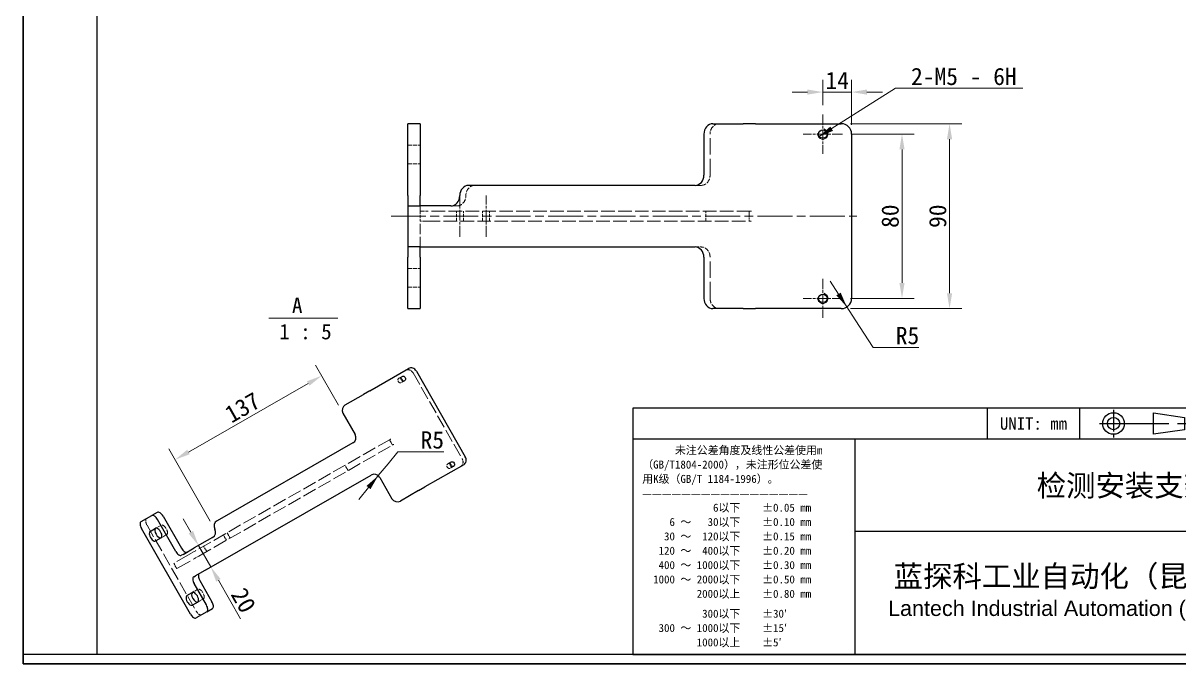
# Model space of a CAD drawing. Header units: millimetres. Extents: x 18 to 875, y 16 to 652.
# Drawn here: x 18 to 581, y 16 to 328 of the extents above; entities that cross this region are included whole.
import ezdxf
from ezdxf.enums import TextEntityAlignment as Align

# ---------------------------------------------------------------- set-up
doc = ezdxf.new("R2010")
doc.units = ezdxf.units.MM
doc.header["$LTSCALE"] = 3
doc.linetypes.add('CHAIN', pattern=[0.3543, 0.2362, -0.0295, 0.0591, -0.0295])
doc.linetypes.add('DASHED', pattern=[0.2067, 0.1654, -0.0413])
for name, color, linetype, lineweight in [('1', 7, 'Continuous', 18), ('可见 (ISO)', 7, 'Continuous', 25), ('可见窄的 (ISO)', 7, 'Continuous', 18), ('图框 (ISO)', 7, 'Continuous', 35), ('标题 (ISO)', 7, 'Continuous', 25)]:
    doc.layers.add(name, color=color, linetype=linetype, lineweight=lineweight)
for name, color, linetype, lineweight, true_color in [('中心标记 (ISO)', 1, 'CHAIN', 18, 0xff0000), ('中心线 (ISO)', 1, 'CHAIN', 18, 0xff0000), ('尺寸 (ISO)', 7, 'Continuous', 18, 0x008000), ('符号 (ISO)', 7, 'Continuous', 18, 0x008000), ('隐藏 (ISO)', 5, 'DASHED', 18, 0x0000ff)]:
    doc.layers.add(name, color=color, linetype=linetype, lineweight=lineweight, true_color=true_color)
doc.styles.add('HZ_33', font='simfang.ttf')
doc.styles.add('文本样式164', font='SimSun.ttf')
doc.styles.add('文本样式165', font='SimSun.ttf')
doc.styles.add('文本样式74', font='SimSun.ttf')
doc.styles.add('最新国标', font='simfang.ttf')
doc.styles.add('注释文本 (ISO)', font='simfang.ttf')
doc.dimstyles.new('默认 (GB)', dxfattribs={"dimscale": 3, "dimtxt": 2.8, "dimasz": 2.5, "dimexe": 2, "dimexo": 1.5, "dimgap": 0.5, "dimtad": 1, "dimtoh": 1, "dimdsep": 46, "dimtxsty": '最新国标', "dimcen": 0.09, "dimdle": 10, "dimclrd": 256, "dimclre": 256, "dimclrt": 256, "dimaunit": 1, "dimadec": 3, "dimazin": 2, "dimtfac": 0.535714, "dimtmove": 0, "dimatfit": 3, "dimfxl": 0, "dimtolj": 1, "dimtzin": 0, "dimlwd": -1, "dimlwe": -1, "dimarcsym": 0})
doc.dimstyles.new('默认 (GB)$7', dxfattribs={"dimscale": 3, "dimtxt": 2.8, "dimasz": 2.5, "dimexe": 2, "dimexo": 1.5, "dimgap": 0.5, "dimtad": 1, "dimtoh": 1, "dimdsep": 46, "dimtxsty": '最新国标', "dimcen": 0.09, "dimdle": 10, "dimclrd": 256, "dimclre": 256, "dimclrt": 256, "dimaunit": 1, "dimadec": 3, "dimazin": 2, "dimtfac": 0.535714, "dimtmove": 0, "dimatfit": 3, "dimfxl": 0, "dimtolj": 1, "dimtzin": 0, "dimlwd": -1, "dimlwe": -1, "dimarcsym": 0})

# ---------------------------------------------------------------- blocks, each defined once
blk = doc.blocks.new('图框 最新国标')
at = {"layer": '图框 (ISO)'}
for p, q in [((6, 7), (6, 204.5)), ((6, 7), (6, 5.5)), ((6, 7), (6, 5.5)), ((291.5, 5.5), (6, 5.5))]:
    blk.add_line(p, q, dxfattribs=at)
at = {"layer": '图框 (ISO)', "color": 7, "linetype": 'Continuous', "lineweight": 25}
for p, q in [((18, 7), (18, 203)), ((290, 7), (6, 7)), ((290, 7), (18, 7))]:
    blk.add_line(p, q, dxfattribs=at)
at = {"layer": '图框 (ISO)', "style": '文本样式74'}
blk.add_attdef('零件代号_001', (42.68, 200.25), '', height=2.5, rotation=180, dxfattribs=at)
blk = doc.blocks.new('标题栏 最新国标')
at = {"layer": '标题 (ISO)'}
for p, q in [((381.98, -183.84), (196.98, -183.84)), ((196.98, -183.84), (196.98, -223.84)), ((254.48, -183.84), (254.48, -188.84)), ((269.48, -183.84), (269.48, -188.84)), ((289.48, -183.84), (289.48, -188.84)), ((381.98, -223.84), (381.98, -183.84)), ((383.48, -183.84), (383.48, -225.34)), ((281.48, -188.09), (281.48, -184.59)), ((281.48, -184.59), (286.48, -185.34)), ((286.48, -185.34), (286.48, -187.34)), ((286.48, -187.34), (281.48, -188.09)), ((196.98, -188.84), (381.98, -188.84)), ((232.98, -188.84), (232.98, -223.84)), ((321.98, -188.84), (321.98, -223.84)), ((321.98, -193.84), (381.98, -193.84)), ((321.98, -198.84), (381.98, -198.84)), ((351.98, -198.84), (351.98, -208.84)), ((321.98, -203.84), (232.98, -203.84)), ((321.98, -203.84), (381.98, -203.84)), ((321.98, -208.84), (381.98, -208.84)), ((321.98, -218.84), (381.98, -218.84)), ((196.98, -223.84), (381.98, -223.84)), ((383.48, -225.34), (196.98, -225.34))]:
    blk.add_line(p, q, dxfattribs=at)
at = {"layer": '标题 (ISO)', "linetype": 'CHAIN', "ltscale": 5.000333}
blk.add_line((274.98, -184.09), (274.98, -188.59), dxfattribs=at)
at = {"layer": '标题 (ISO)', "linetype": 'CHAIN', "ltscale": 15.834605}
blk.add_line((272.73, -186.34), (286.98, -186.34), dxfattribs=at)
at = {"layer": '标题 (ISO)'}
for radius in [1.75, 1]:
    blk.add_circle((274.98, -186.34), radius, dxfattribs=at)
at = {"layer": '1', "style": '文本样式164'}
for s, p in [('UNIT: mm', (261.98, -186.34)), ('材 料', (299.48, -186.34)), ('设 计', (327.98, -191.34)), ('制 图', (327.98, -196.34)), ('比 例', (327.98, -201.34)), ('重 量', (357.98, -201.34)), ('共 1  张', (336.98, -206.34)), ('第 1  张', (366.98, -206.34))]:
    blk.add_text(s, height=2, dxfattribs=at).set_placement(p, align=Align.MIDDLE_CENTER)
at = {"layer": '标题 (ISO)', "char_height": 2, "style": '注释文本 (ISO)'}
for s, insert, attachment_point, line_spacing_factor in [('{\\fSimSun|b0|i0|c134|p2;\\H0.65x;      未注公差角度及线性公差使用m\\P（GB/T1804-2000），未注形位公差使\\P用K级（GB/T 1184-1996）。\\P—————————————————\\P             6以下    ±0.05 mm\\P     6 ～   30以下    ±0.10 mm\\P    30 ～  120以下    ±0.15 mm\\P   120 ～  400以下    ±0.20 mm\\P   400 ～ 1000以下    ±0.30 mm\\P  1000 ～ 2000以下    ±0.50 mm\\P          2000以上    ±0.80 mm\\P\\H0.38462x;\\P\\H2.6x;           300以下    ±30′\\P   300 ～ 1000以下    ±15′\\P          1000以上    ±5′}', (198.48, -206.34), 4, 1.075116), ('{\\fMicrosoft YaHei|b0|i0|c134|p34;\\H1.75x;蓝探科工业自动化（昆山）有限公司\\P\\fArial|b0|i0|c0|p34;\\H0.71429x;Lantech Industrial Automation (Kunshan) Co., Ltd\\fFangSong|b0|i0|c134|p49;.\\H1.15195x; }', (277.48, -213.84), 5, 0.978695)]:
    blk.add_mtext(s, dxfattribs=dict(at, insert=insert, attachment_point=attachment_point, line_spacing_factor=line_spacing_factor))
at = {"layer": '标题 (ISO)', "attachment_point": 5, "style": '注释文本 (ISO)'}
for s, insert, char_height in [('\\fFangSong|b0|i0;零件号', (327.98, -211.84), 2), ('\\fSimSun|b0|i0;{\\H1.6000;未经蓝探科事先书面同意，严禁复制或发布此文件。}', (351.98, -221.34), 1.6)]:
    blk.add_mtext(s, dxfattribs=dict(at, insert=insert, char_height=char_height))
at = {"layer": '标题 (ISO)'}
for tag, p, height, style in [('材料_001', (320.84, -187.21), 2, '注释文本 (ISO)'), ('设计人_001', (353.65, -192.33), 2, '注释文本 (ISO)'), ('库存编号_001', (262.5, -198.15), 3.5, '文本样式165'), ('设计人_001', (353.65, -197.33), 2, '注释文本 (ISO)'), ('视图比例_001', (339.26, -202.33), 2, '注释文本 (ISO)'), ('质量\\P3;_001', (367.12, -202.16), 2, '注释文本 (ISO)'), ('零件代号_001', (347.93, -215.59), 3.5, '文本样式165')]:
    blk.add_attdef(tag, p, '', height=height, dxfattribs=dict(at, style=style))
blk = doc.blocks.new('*D29')
at = {"layer": 'Defpoints', "color": 0, "transparency": 16777216}
for p in [(416.99, 274.47), (445.99, 274.47), (416.43, 194.47)]:
    blk.add_point(p, dxfattribs=at)
at = {"layer": '尺寸 (ISO)', "color": 116, "true_color": 0x00803f, "transparency": 16777216}
for p, q in [((421.49, 274.47), (451.99, 274.47)), ((445.99, 201.97), (445.99, 266.97)), ((420.93, 194.47), (451.99, 194.47))]:
    blk.add_line(p, q, dxfattribs=at)
for points in [[(444.74, 266.97), (447.24, 266.97), (445.99, 274.47)], [(444.74, 201.97), (447.24, 201.97), (445.99, 194.47)]]:
    blk.add_solid(points, dxfattribs=at)
at = {"layer": '尺寸 (ISO)', "transparency": 16777216, "insert": (440.25, 234.47), "char_height": 8.4, "attachment_point": 5, "rotation": 90, "style": '最新国标'}
blk.add_mtext('\\A1;80', dxfattribs=at)
blk = doc.blocks.new('*D30')
at = {"layer": 'Defpoints', "color": 0, "transparency": 16777216}
for p in [(407.43, 294.9), (407.43, 284.04), (421.43, 274.47)]:
    blk.add_point(p, dxfattribs=at)
at = {"layer": '尺寸 (ISO)', "color": 116, "true_color": 0x00803f, "transparency": 16777216}
for p, q in [((407.43, 288.54), (407.43, 300.9)), ((421.43, 278.97), (421.43, 300.9)), ((399.93, 294.9), (392.43, 294.9)), ((421.43, 294.9), (407.43, 294.9)), ((428.93, 294.9), (436.43, 294.9))]:
    blk.add_line(p, q, dxfattribs=at)
for points in [[(399.93, 296.15), (399.93, 293.65), (407.43, 294.9)], [(428.93, 296.15), (428.93, 293.65), (421.43, 294.9)]]:
    blk.add_solid(points, dxfattribs=at)
at = {"layer": '尺寸 (ISO)', "transparency": 16777216, "insert": (414.43, 300.6), "char_height": 8.4, "attachment_point": 5, "style": '最新国标'}
blk.add_mtext('\\A1;14', dxfattribs=at)
blk = doc.blocks.new('*D31')
at = {"layer": 'Defpoints', "color": 0, "transparency": 16777216}
for p in [(416.43, 279.47), (416.43, 189.47), (469.15, 189.47)]:
    blk.add_point(p, dxfattribs=at)
at = {"layer": '尺寸 (ISO)', "color": 116, "true_color": 0x00803f, "transparency": 16777216}
for p, q in [((420.93, 279.47), (475.15, 279.47)), ((469.15, 271.97), (469.15, 196.97)), ((420.93, 189.47), (475.15, 189.47))]:
    blk.add_line(p, q, dxfattribs=at)
for points in [[(467.9, 271.97), (470.4, 271.97), (469.15, 279.47)], [(467.9, 196.97), (470.4, 196.97), (469.15, 189.47)]]:
    blk.add_solid(points, dxfattribs=at)
at = {"layer": '尺寸 (ISO)', "transparency": 16777216, "insert": (463.41, 234.47), "char_height": 8.4, "attachment_point": 5, "rotation": 90, "style": '最新国标'}
blk.add_mtext('\\A1;90', dxfattribs=at)
blk = doc.blocks.new('*D32')
at = {"layer": 'Defpoints', "color": 0, "transparency": 16777216}
for p in [(416.43, 194.47), (419.14, 190.27)]:
    blk.add_point(p, dxfattribs=at)
at = {"layer": '尺寸 (ISO)', "color": 116, "true_color": 0x00803f, "transparency": 16777216}
for p, q in [((415.07, 196.57), (411, 202.87)), ((416.43, 194.47), (419.14, 190.27)), ((419.14, 190.27), (423.21, 183.97)), ((431.88, 170.53), (423.21, 183.97)), ((454.24, 170.53), (431.88, 170.53))]:
    blk.add_line(p, q, dxfattribs=at)
blk.add_solid([(416.12, 197.25), (414.02, 195.89), (419.14, 190.27)], dxfattribs=at)
at = {"layer": '尺寸 (ISO)', "transparency": 16777216, "insert": (448.67, 176.28), "char_height": 8.4, "attachment_point": 5, "style": '最新国标'}
blk.add_mtext('\\A1;R5', dxfattribs=at)
blk = doc.blocks.new('*D34')
at = {"layer": 'Defpoints', "color": 0, "transparency": 16777216}
for p in [(163.35, 156.76), (173.77, 138.56), (111.36, 82.11)]:
    blk.add_point(p, dxfattribs=at)
at = {"layer": '尺寸 (ISO)', "color": 116, "true_color": 0x00803f, "transparency": 16777216}
for p, q in [((171.53, 142.47), (160.37, 161.96)), ((98.52, 119.65), (156.85, 153.03)), ((109.13, 86.02), (89.03, 121.13))]:
    blk.add_line(p, q, dxfattribs=at)
for points in [[(156.22, 154.11), (157.47, 151.95), (163.35, 156.76)], [(97.9, 120.74), (99.14, 118.57), (92.01, 115.93)]]:
    blk.add_solid(points, dxfattribs=at)
at = {"layer": '尺寸 (ISO)', "transparency": 16777216, "insert": (124.83, 141.33), "char_height": 8.4, "attachment_point": 5, "rotation": 29.782, "style": '最新国标'}
blk.add_mtext('\\A1;137', dxfattribs=at)
blk = doc.blocks.new('*D35')
at = {"layer": 'Defpoints', "color": 0, "transparency": 16777216}
for p in [(105.53, 75.32), (109.38, 63.7), (113.3, 65.94)]:
    blk.add_point(p, dxfattribs=at)
at = {"layer": '尺寸 (ISO)', "color": 116, "true_color": 0x00803f, "transparency": 16777216}
for p, q in [((99.7, 80.62), (95.97, 87.13)), ((103.42, 74.11), (109.38, 63.7)), ((113.11, 57.19), (123.81, 38.49))]:
    blk.add_line(p, q, dxfattribs=at)
for points in [[(100.78, 81.24), (98.61, 80), (103.42, 74.11)], [(114.19, 57.81), (112.02, 56.57), (109.38, 63.7)]]:
    blk.add_solid(points, dxfattribs=at)
at = {"layer": '尺寸 (ISO)', "transparency": 16777216, "insert": (125.31, 47.44), "char_height": 8.4, "attachment_point": 5, "rotation": 299.782, "style": '最新国标'}
blk.add_mtext('\\A1;20', dxfattribs=at)
blk = doc.blocks.new('*D36')
at = {"layer": 'Defpoints', "color": 0, "transparency": 16777216}
for p in [(190.95, 108.15), (189.04, 105.83)]:
    blk.add_point(p, dxfattribs=at)
at = {"layer": '尺寸 (ISO)', "color": 116, "true_color": 0x00803f, "transparency": 16777216}
for p, q in [((200.48, 119.73), (195.71, 113.94)), ((222.83, 119.73), (200.48, 119.73)), ((190.95, 108.15), (195.71, 113.94)), ((189.04, 105.83), (190.95, 108.15)), ((186.18, 102.35), (181.42, 96.56))]:
    blk.add_line(p, q, dxfattribs=at)
blk.add_solid([(185.22, 103.15), (187.15, 101.56), (190.95, 108.15)], dxfattribs=at)
at = {"layer": '尺寸 (ISO)', "transparency": 16777216, "insert": (217.27, 125.48), "char_height": 8.4, "attachment_point": 5, "style": '最新国标'}
blk.add_mtext('\\A1;R5', dxfattribs=at)

msp = doc.modelspace()

# ---------------------------------------------------------------- linework, layer by layer
at = {"layer": '中心标记 (ISO)', "ltscale": 7.087181}
for p, q in [((407.4262, 284.0383), (407.4262, 264.9043)), ((416.9932, 274.4713), (397.8592, 274.4713)), ((407.4262, 204.0383), (407.4262, 184.9043)), ((416.9932, 194.4713), (397.8592, 194.4713))]:
    msp.add_line(p, q, dxfattribs=at)
at = {"layer": '中心线 (ISO)', "ltscale": 7.407949}
for p, q in [((230.7262, 224.4713), (230.7262, 244.4713)), ((243.4262, 224.4713), (243.4262, 244.4713))]:
    msp.add_line(p, q, dxfattribs=at)
at = {"layer": '中心线 (ISO)', "ltscale": 23.990969}
msp.add_line((197.1525, 234.4713), (423.9262, 234.4713), dxfattribs=at)
at = {"layer": '可见 (ISO)'}
for p, q in [((205.4262, 274.4713), (205.4262, 279.4713)), ((211.4262, 279.4713), (205.4262, 279.4713)), ((211.4262, 279.4713), (211.4262, 274.4713)), ((353.8849, 279.4713), (368.6567, 279.4713)), ((374.6171, 279.4713), (368.6567, 279.4713)), ((374.6171, 279.4713), (416.4262, 279.4713)), ((205.4262, 244.4713), (205.4262, 274.4713)), ((211.4262, 274.4713), (211.4262, 244.4713)), ((349.5453, 274.4713), (349.5453, 254.4713)), ((421.4262, 274.4713), (421.4262, 194.4713)), ((345.2057, 249.4713), (234.9797, 249.4713)), ((205.4262, 244.4713), (205.4262, 239.4713)), ((211.4262, 239.4713), (211.4262, 244.4713)), ((205.4262, 239.4713), (211.4658, 239.4713)), ((205.4262, 239.4713), (205.4262, 219.4713)), ((226.3005, 239.4713), (211.4658, 239.4713)), ((205.4262, 219.4713), (205.4262, 214.4713)), ((211.4658, 219.4713), (205.4262, 219.4713)), ((205.4262, 194.4713), (205.4262, 214.4713)), ((211.4262, 214.4713), (211.4262, 219.4713)), ((211.4262, 214.4713), (211.4262, 194.4713)), ((211.4658, 219.4713), (345.2057, 219.4713)), ((349.5453, 214.4713), (349.5453, 194.4713)), ((205.4262, 189.4713), (205.4262, 194.4713)), ((211.4262, 194.4713), (211.4262, 189.4713)), ((205.4262, 189.4713), (211.4262, 189.4713)), ((368.6567, 189.4713), (353.8849, 189.4713)), ((368.6567, 189.4713), (374.6171, 189.4713)), ((416.4262, 189.4713), (374.6171, 189.4713)), ((186.8457, 149.507), (205.7422, 160.3213)), ((209.4922, 159.0108), (233.3339, 117.3506)), ((174.8787, 142.6584), (183.7418, 147.7307)), ((186.8457, 149.507), (183.7418, 147.7307)), ((173.765, 138.5645), (179.7255, 128.1495)), ((178.6118, 124.0556), (112.4762, 86.2069)), ((232.5641, 113.4535), (213.6676, 102.6393)), ((107.3085, 62.5103), (187.5524, 108.433)), ((191.6463, 107.3194), (197.6067, 96.9043)), ((210.5637, 100.8629), (213.6676, 102.6393)), ((210.5637, 100.8629), (201.7006, 95.7907)), ((83.3421, 90.273), (80.6303, 88.7211)), ((75.4571, 85.7605), (80.6303, 88.7211)), ((92.3543, 71.2349), (83.4137, 86.8575)), ((86.1255, 88.4094), (95.0662, 72.7868)), ((99.4956, 40.7564), (75.6539, 82.4166)), ((79.8796, 81.0328), (82.4662, 82.513)), ((85.1484, 77.8263), (82.5618, 76.346)), ((110.2489, 78.0192), (101.3481, 72.9254)), ((95.9244, 69.8215), (95.1377, 69.3713)), ((95.9244, 69.8215), (101.3481, 72.9254)), ((107.3085, 62.5103), (101.8848, 59.4064)), ((101.0982, 58.9562), (101.8848, 59.4064)), ((104.0068, 57.1643), (109.9672, 46.7492)), ((97.7609, 49.7876), (100.3475, 51.2679)), ((107.2554, 45.1972), (101.295, 55.6123)), ((103.0297, 46.5811), (100.4431, 45.1008)), ((107.4522, 41.8533), (102.279, 38.8928)), ((107.4522, 41.8533), (110.164, 43.4053))]:
    msp.add_line(p, q, dxfattribs=at)
for centre in [(407.4262, 274.4713), (407.4262, 194.4713)]:
    msp.add_circle(centre, 2.067, dxfattribs=at)
for centre, radius, start, end in [((416.4262, 274.4713), 5, 0, 90), ((416.4262, 194.4713), 5, 270, 0), ((176.3688, 140.0547), 3, 119.782038, 209.782038), ((177.1217, 126.6594), 3, 299.782038, 29.782038), ((189.0425, 105.8293), 3, 29.782038, 119.782038), ((200.2105, 98.3944), 3, 209.782038, 299.782038), ((113.9663, 83.6032), 3, 119.782038, 209.782038), ((108.7588, 80.623), 3, 299.782038, 29.782038)]:
    msp.add_arc(centre, radius, start, end, dxfattribs=at)
for centre, major_axis, ratio, start_param, end_param in [((353.8849, 274.4713), (0, 5), 0.86792121, 0, 1.57079633), ((345.2057, 254.4713), (0, -5), 0.86792121, 0, 1.57079633), ((234.9797, 244.4713), (0, 5), 0.86792121, 0, 1.57079633), ((226.3005, 244.4713), (0, -5), 0.86792121, 0, 1.57079633), ((345.2057, 214.4713), (0, 5), 0.86792121, 4.71238898, 6.28318531), ((353.8849, 194.4713), (0, -5), 0.86792121, 4.71238898, 6.28318531), ((207.2323, 157.7175), (-1.4901, 2.6038), 0.86792121, 4.71238898, 6.28318531), ((201.6126, 154.5014), (-0.616, 1.0764), 0.86792121, 4.12179193, 5.30298603), ((225.4543, 112.8412), (-0.616, 1.0764), 0.86792121, 4.12179193, 5.30298603), ((231.074, 116.0573), (1.4901, -2.6038), 0.86792121, 0, 1.57079633), ((84.8322, 87.6693), (-1.4901, 2.6038), 0.4967019, 4.71238898, 6.28318531), ((76.9472, 83.1568), (-1.4901, 2.6038), 0.4967019, 0, 1.57079633), ((82.1204, 86.1173), (-1.4901, 2.6038), 0.4967019, 4.71238898, 6.28318531), ((81.2207, 78.6894), (1.3411, -2.3434), 0.4967019, 3.14159265, 6.28318531), ((83.9326, 80.2413), (-1.3411, 2.3434), 0.4967019, 0.05382716, 3.08776549), ((83.8073, 80.1697), (-1.3411, 2.3434), 0.4967019, 3.14159265, 6.28318531), ((93.6476, 71.975), (1.4901, -2.6038), 0.4967019, 4.71238898, 6.28318531), ((96.3595, 73.527), (1.4901, -2.6038), 0.4967019, 4.71238898, 6.28318531), ((102.5883, 56.3524), (-1.4901, 2.6038), 0.4967019, 0, 1.57079633), ((105.3001, 57.9044), (-1.4901, 2.6038), 0.4967019, 0, 1.57079633), ((101.8138, 48.9962), (-1.3411, 2.3434), 0.4967019, 0.05382716, 3.08776549), ((101.6886, 48.9245), (-1.3411, 2.3434), 0.4967019, 3.14159265, 6.28318531), ((99.102, 47.4442), (1.3411, -2.3434), 0.4967019, 3.14159265, 6.28318531), ((105.9621, 44.4571), (1.4901, -2.6038), 0.4967019, 0, 1.57079633), ((108.6739, 46.0091), (1.4901, -2.6038), 0.4967019, 0, 1.57079633), ((100.7889, 41.4966), (1.4901, -2.6038), 0.4967019, 4.71238898, 6.28318531)]:
    msp.add_ellipse(centre, major_axis=major_axis, ratio=ratio, start_param=start_param, end_param=end_param, dxfattribs=at)
for centre in [(203.1646, 155.3896), (227.0063, 113.7294)]:
    msp.add_ellipse(centre, major_axis=(0.616, -1.0764), ratio=0.86792121, dxfattribs=at)
at = {"layer": '可见窄的 (ISO)'}
for centre in [(407.4262, 274.4713), (407.4262, 194.4713)]:
    msp.add_arc(centre, 2.5, 170, 80, dxfattribs=at)
at = {"layer": '符号 (ISO)'}
msp.add_line((137.6518, 184.7419), (171.336, 184.7419), dxfattribs=at)
at = {"layer": '隐藏 (ISO)', "ltscale": 16.126431}
for p, q in [((352.5255, 254.4713), (352.5255, 274.4713)), ((352.5255, 194.4713), (352.5255, 214.4713))]:
    msp.add_line(p, q, dxfattribs=at)
at = {"layer": '隐藏 (ISO)', "ltscale": 3.809293}
for p, q in [((205.4262, 268.9713), (211.4262, 268.9713)), ((205.4262, 259.9713), (211.4262, 259.9713)), ((348.1859, 249.4713), (345.2057, 249.4713)), ((229.2807, 239.4713), (226.3005, 239.4713)), ((345.2057, 219.4713), (348.1859, 219.4713)), ((205.4262, 208.9713), (211.4262, 208.9713)), ((205.4262, 199.9713), (211.4262, 199.9713))]:
    msp.add_line(p, q, dxfattribs=at)
at = {"layer": '隐藏 (ISO)', "ltscale": 1.587147}
for p, q in [((211.4262, 236.9713), (211.4262, 239.4713)), ((371.6369, 234.4713), (371.6369, 236.9713)), ((371.6369, 231.9713), (371.6369, 234.4713))]:
    msp.add_line(p, q, dxfattribs=at)
at = {"layer": '隐藏 (ISO)', "ltscale": 4.003579}
for p, q in [((211.4262, 236.9713), (214.446, 236.9713)), ((214.446, 231.9713), (211.4262, 231.9713))]:
    msp.add_line(p, q, dxfattribs=at)
at = {"layer": '隐藏 (ISO)', "ltscale": 3.174394}
for p, q in [((211.4262, 236.9713), (211.4262, 231.9713)), ((228.9762, 231.9713), (228.9762, 236.9713)), ((232.4762, 231.9713), (232.4762, 236.9713)), ((241.6762, 231.9713), (241.6762, 236.9713)), ((245.1762, 231.9713), (245.1762, 236.9713)), ((350.4262, 231.9713), (350.4262, 236.9713))]:
    msp.add_line(p, q, dxfattribs=at)
at = {"layer": '隐藏 (ISO)', "ltscale": 13.32121}
for p, q in [((372.1738, 236.9713), (214.446, 236.9713)), ((214.446, 231.9713), (372.1738, 231.9713))]:
    msp.add_line(p, q, dxfattribs=at)
at = {"layer": '隐藏 (ISO)', "ltscale": 0.799973}
for p, q in [((372.7107, 236.9713), (372.1738, 236.9713)), ((372.1738, 231.9713), (372.7107, 231.9713))]:
    msp.add_line(p, q, dxfattribs=at)
at = {"layer": '隐藏 (ISO)', "ltscale": 10.07902}
msp.add_line((211.4262, 219.4713), (211.4262, 231.9713), dxfattribs=at)
at = {"layer": '隐藏 (ISO)', "ltscale": 12.901145}
for p, q in [((207.9403, 158.1227), (231.7819, 116.4624)), ((78.3658, 83.9686), (102.2075, 42.3084))]:
    msp.add_line(p, q, dxfattribs=at)
at = {"layer": '隐藏 (ISO)', "ltscale": 2.285536}
for p, q in [((200.9966, 155.5778), (202.5486, 156.466)), ((202.2286, 153.425), (203.7806, 154.3132)), ((224.8383, 113.9176), (226.3903, 114.8058)), ((226.0703, 111.7648), (227.6223, 112.653)), ((82.4662, 82.513), (85.1781, 84.065)), ((85.1484, 77.8263), (87.8603, 79.3782)), ((100.3475, 51.2679), (103.0593, 52.8198)), ((103.0297, 46.5811), (105.7415, 48.1331))]:
    msp.add_line(p, q, dxfattribs=at)
at = {"layer": '隐藏 (ISO)', "ltscale": 13.526152}
for p, q in [((196.7298, 125.783), (102.0931, 71.6235)), ((103.5832, 69.0197), (198.2199, 123.1793))]:
    msp.add_line(p, q, dxfattribs=at)
at = {"layer": '隐藏 (ISO)', "ltscale": 0.952248}
for p, q in [((197.1527, 124.2968), (196.4077, 125.5987)), ((197.8978, 122.9949), (197.1527, 124.2968))]:
    msp.add_line(p, q, dxfattribs=at)
at = {"layer": '隐藏 (ISO)', "ltscale": 0.28758}
for p, q in [((197.052, 125.9674), (196.7298, 125.783)), ((198.2199, 123.1793), (198.5421, 123.3636))]:
    msp.add_line(p, q, dxfattribs=at)
at = {"layer": '隐藏 (ISO)', "ltscale": 1.904597}
for p, q in [((176.2307, 110.5951), (174.7406, 113.1989)), ((116.9991, 76.6975), (115.509, 79.3012)), ((118.8217, 77.7405), (117.3316, 80.3443)), ((107.3919, 71.1994), (105.9018, 73.8032)), ((105.5693, 70.1563), (104.0792, 72.7601)), ((91.3406, 65.4699), (92.8307, 62.8662))]:
    msp.add_line(p, q, dxfattribs=at)
at = {"layer": '隐藏 (ISO)', "ltscale": 15.039194}
for p, q in [((99.3813, 70.0715), (91.3406, 65.4699)), ((92.8307, 62.8662), (100.8714, 67.4678))]:
    msp.add_line(p, q, dxfattribs=at)
at = {"layer": '隐藏 (ISO)', "ltscale": 2.402107}
for p, q in [((99.3813, 70.0715), (102.0931, 71.6235)), ((103.5832, 69.0197), (100.8714, 67.4678))]:
    msp.add_line(p, q, dxfattribs=at)
at = {"layer": '隐藏 (ISO)', "ltscale": 4.986384}
for centre, major_axis, start_param, end_param in [((356.8651, 274.4713), (0, 5), 0, 1.57079633), ((348.1859, 254.4713), (0, -5), 0, 1.57079633), ((237.9599, 244.4713), (0, 5), 0, 1.57079633), ((229.2807, 244.4713), (0, -5), 0, 1.57079633), ((348.1859, 214.4713), (0, 5), 4.71238898, 6.28318531), ((356.8651, 194.4713), (0, -5), 4.71238898, 6.28318531)]:
    msp.add_ellipse(centre, major_axis=major_axis, ratio=0.86792121, start_param=start_param, end_param=end_param, dxfattribs=at)
at = {"layer": '隐藏 (ISO)', "ltscale": 2.991791}
for centre, major_axis, ratio, start_param, end_param in [((205.6804, 156.8294), (-1.4901, 2.6038), 0.86792121, 4.71238898, 6.28318531), ((229.5221, 115.1691), (1.4901, -2.6038), 0.86792121, 0, 1.57079633), ((79.6591, 84.7087), (-1.4901, 2.6038), 0.4967019, 0, 1.57079633), ((103.5008, 43.0485), (1.4901, -2.6038), 0.4967019, 4.71238898, 6.28318531)]:
    msp.add_ellipse(centre, major_axis=major_axis, ratio=ratio, start_param=start_param, end_param=end_param, dxfattribs=at)
at = {"layer": '隐藏 (ISO)', "ltscale": 4.017216}
for centre in [(201.6126, 154.5014), (225.4543, 112.8412)]:
    msp.add_ellipse(centre, major_axis=(-0.616, 1.0764), ratio=0.86792121, start_param=5.30298603, end_param=10.40497724, dxfattribs=at)
at = {"layer": '隐藏 (ISO)', "ltscale": 5.385303}
for centre in [(86.5192, 81.7216), (104.4004, 50.4764)]:
    msp.add_ellipse(centre, major_axis=(1.3411, -2.3434), ratio=0.4967019, start_param=0, end_param=3.14159265, dxfattribs=at)
at = {"layer": '隐藏 (ISO)', "ltscale": 0.092172}
for centre, major_axis, start_param, end_param in [((83.9326, 80.2413), (-1.3411, 2.3434), 0, 0.05382716), ((83.9326, 80.2413), (1.3411, -2.3434), 6.22935815, 6.28318531), ((101.8138, 48.9962), (-1.3411, 2.3434), 0, 0.05382716), ((101.8138, 48.9962), (1.3411, -2.3434), 6.22935815, 6.28318531)]:
    msp.add_ellipse(centre, major_axis=major_axis, ratio=0.4967019, start_param=start_param, end_param=end_param, dxfattribs=at)

# ---------------------------------------------------------------- block references
at = {"xscale": 3, "yscale": 3, "zscale": 3}
msp.add_blockref('图框 最新国标', (0, 0), dxfattribs=at)
ref = msp.add_blockref('标题栏 最新国标', (-275.9476, 692.5328), dxfattribs=dict(xscale=3, yscale=3, zscale=3))
ref.add_attrib('零件代号_001', '4020819A', (767.8492, 45.75), dxfattribs={"layer": '标题 (ISO)', "height": 10.5, "style": '文本样式165'})
ref.add_attrib('库存编号_001', '检测安装支架', (511.567, 98.074), dxfattribs={"layer": '标题 (ISO)', "height": 10.5, "style": '文本样式165'})
ref.add_attrib('质量\\P3;_001', '0.857 kg', (825.4114, 86.0486), dxfattribs={"layer": '标题 (ISO)', "height": 6, "style": '注释文本 (ISO)'})
ref.add_attrib('视图比例_001', '1 : 3', (741.84, 85.5514), dxfattribs={"layer": '标题 (ISO)', "height": 6, "style": '注释文本 (ISO)'})
ref.add_attrib('设计人_001', 'LIA002', (785.0057, 115.5343), dxfattribs={"layer": '标题 (ISO)', "height": 6, "style": '注释文本 (ISO)'})
ref.add_attrib('设计人_001', 'LIA002', (785.0057, 100.5343), dxfattribs={"layer": '标题 (ISO)', "height": 6, "style": '注释文本 (ISO)'})
ref.add_attrib('材料_001', 'Q235B', (686.58, 130.8943), dxfattribs={"layer": '标题 (ISO)', "height": 6, "style": '注释文本 (ISO)'})

# ---------------------------------------------------------------- texts
at = {"layer": '符号 (ISO)', "insert": (450.3952, 298.1815), "char_height": 8.4, "width": 57.155369, "attachment_point": 7, "line_spacing_factor": 0.49, "style": '最新国标'}
msp.add_mtext('2-M5 - 6H', dxfattribs=at)
at = {"layer": '符号 (ISO)', "char_height": 7.5, "attachment_point": 7, "style": 'HZ_33'}
for s, insert in [('A ', (148.9279, 187.3255)), (' 1 : 5', (137.6518, 174.395))]:
    msp.add_mtext(s, dxfattribs=dict(at, insert=insert))

# ---------------------------------------------------------------- dimensions: what is measured, and where the dimension line sits
at = {"layer": '尺寸 (ISO)', "color": 116, "true_color": 0x00803f}
for base, p1, p2, angle, override, picture, middle in [((407.4262, 294.8962), (421.4262, 274.4713), (407.4262, 284.0383), 180, {"dimgap": 0.5, "dimtoh": 0, "dimdec": 2, "dimtol": 0, "dimlim": 0, "dimtp": 0, "dimtm": 0, "dimtdec": 2, "dimtofl": 1, "dimatfit": 1}, '*D30', (414.4262, 294.8962)), ((469.1547, 189.4713), (416.4262, 279.4713), (416.4262, 189.4713), 270, {"dimgap": 0.5, "dimtoh": 0, "dimdec": 2, "dimtol": 0, "dimlim": 0, "dimtp": 0, "dimtm": 0, "dimtdec": 2, "dimtofl": 0, "dimatfit": 1}, '*D31', (469.1547, 234.4713)), ((445.9932, 274.4713), (416.4262, 194.4713), (416.9932, 274.4713), 90, {"dimgap": 0.5, "dimtoh": 0, "dimdec": 2, "dimtol": 0, "dimlim": 0, "dimtp": 0, "dimtm": 0, "dimtdec": 2, "dimtofl": 0, "dimatfit": 1}, '*D29', (445.9932, 234.4713)), ((163.3547, 156.7552), (111.3625, 82.1131), (173.765, 138.5645), 29.782038, {"dimgap": 0.5, "dimtoh": 0, "dimdec": 2, "dimlfac": 1.666667, "dimtol": 0, "dimlim": 0, "dimtp": 0, "dimtm": 0, "dimtdec": 2, "dimtofl": 0, "dimatfit": 1}, '*D34', (127.6831, 136.3408)), ((109.3824, 63.6972), (105.5322, 75.3199), (113.2992, 65.9388), 299.782038, {"dimgap": 0.5, "dimtoh": 0, "dimdec": 2, "dimlfac": 1.666667, "dimse1": 1, "dimse2": 1, "dimtol": 0, "dimlim": 0, "dimtp": 0, "dimtm": 0, "dimtdec": 2, "dimtofl": 1, "dimatfit": 1}, '*D35', (120.3198, 44.5856))]:
    dim = msp.add_linear_dim(base=base, p1=p1, p2=p2, angle=angle, dimstyle='默认 (GB)', override=override, dxfattribs=at)
    dim.commit()
    dim.dimension.update_dxf_attribs({"geometry": picture, "text_midpoint": middle, "dimtype": 160})
for center, mpoint, override, picture, middle in [((416.4262, 194.4713), (419.1385, 190.2709), {"dimgap": 0.5, "dimtih": 1, "dimdec": 2, "dimlfac": 1, "dimcen": 0, "dimtol": 0, "dimlim": 0, "dimtp": 0, "dimtm": 0, "dimtdec": 2}, '*D32', (448.6718, 170.5323)), ((189.0425, 105.8293), (190.9486, 108.1459), {"dimgap": 0.5, "dimtih": 1, "dimdec": 2, "dimlfac": 1.666667, "dimcen": 0, "dimtol": 0, "dimlim": 0, "dimtp": 0, "dimtm": 0, "dimtdec": 2}, '*D36', (217.2668, 119.7292))]:
    dim = msp.add_radius_dim(center=center, mpoint=mpoint, dimstyle='默认 (GB)', override=override, dxfattribs=at)
    dim.commit()
    dim.dimension.update_dxf_attribs({"geometry": picture, "text_midpoint": middle, "dimtype": 164})

# ---------------------------------------------------------------- leaders
at = {"layer": '符号 (ISO)', "annotation_type": 0, "has_hookline": 1, "hookline_direction": 0, "text_width": 54.432}
msp.add_leader([(405.3628, 273.0598), (442.8952, 296.7815), (450.3952, 296.7815)], dimstyle='默认 (GB)$7', override={"dimgap": 0, "dimtad": 1}, dxfattribs=at)

doc.saveas('drawing.dxf')
